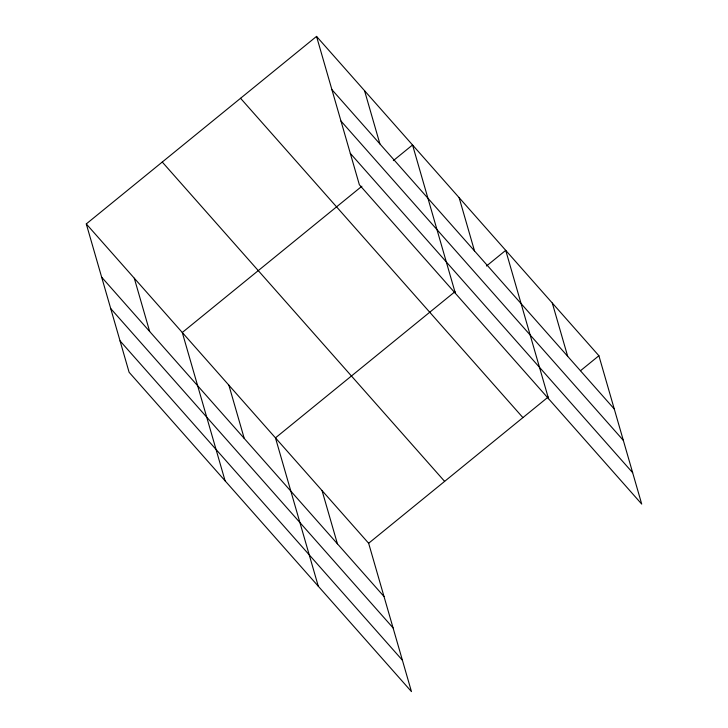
<?xml version="1.0" encoding="UTF-8"?>
<svg xmlns="http://www.w3.org/2000/svg" width="728" height="728" viewBox="0 0 728 728"><rect width="100%" height="100%" fill="white"/><g stroke="black" fill="none" stroke-linecap="round" stroke-linejoin="round"><path stroke-width="1.09" d="M86.286 223.924L368.641 543.261L411.457 691.6L129.102 372.263L86.286 223.924L316.544 36.4L598.898 355.737L641.714 504.076L359.359 184.739L316.544 36.4M361.889 186.232L182.282 332.496L225.098 480.835M393.329 160.624L412.549 144.972L455.364 293.311M455.064 291.61L275.466 437.874L318.282 586.222M486.504 266.002L505.723 250.359L548.539 398.698M368.641 543.261L548.239 396.988M580.562 370.67L598.898 355.737M331.923 89.662L614.268 409M340.977 121.039L623.332 440.376M350.305 153.362L632.659 472.7M240.559 98.28L522.913 417.617M162.271 162.044L444.626 481.381M101.656 277.186L384.011 596.514M110.711 308.563L393.065 627.891M120.047 340.886L402.402 660.223M552.306 303.048L567.685 356.301M459.131 197.661L474.51 250.923M364.546 90.691L379.916 143.944M322.049 490.572L337.419 543.825M228.874 385.185L244.244 438.447M134.289 278.214L149.659 331.468"/></g></svg>
